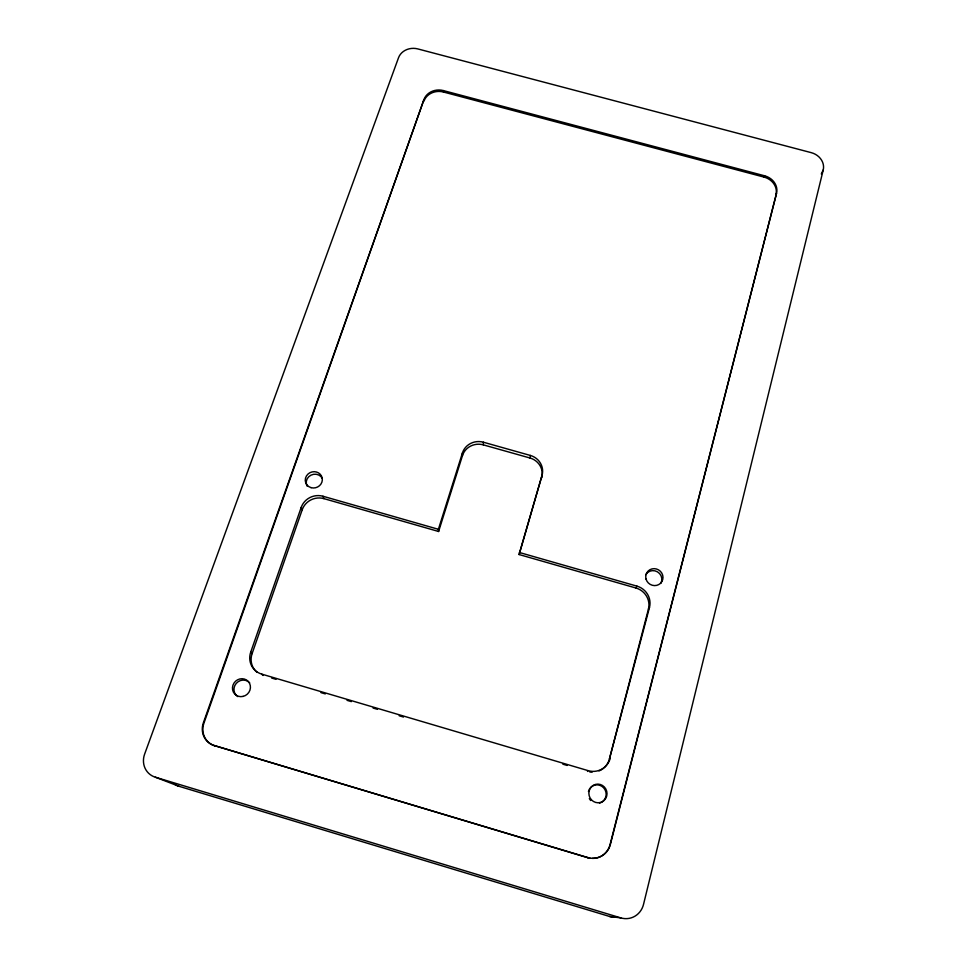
<?xml version="1.0" encoding="UTF-8"?>
<svg xmlns="http://www.w3.org/2000/svg" width="967" height="967" viewBox="0 0 967 967"><rect width="100%" height="100%" fill="white"/><g stroke="black" fill="none" stroke-linecap="round" stroke-linejoin="round"><path stroke-width="1.45" d="M257.017 672.295A18.095 17.213 -40.3 0 1 252.097 653.607L302.236 509.694A17.237 16.342 -20.9 0 1 323.872 498.621L438.607 531.487L462.468 455.602A16.802 16.004 0.7 0 1 483.307 444.856L483.367 442.209L530.315 455.433A16.935 16.161 7.1 0 1 542.003 475.486L519.098 554.538L635.996 588.021A17.466 16.862 33.9 0 1 648.422 609.137L609.428 758.974A18.325 17.805 66.3 0 1 599.008 770.941M541.605 477.952A16.838 16.076 7.1 0 0 529.989 458.007L530.315 455.433M519.098 554.538L542.003 475.486M823.231 169.95L643.514 904.423A19.642 18.542 76.4 0 1 620.79 917.888L609.597 916.474L178.968 786.28L155.373 777.214A19.159 17.781 -49.1 0 1 144.627 754.115L398.537 57.706A15.412 13.296 -0.9 0 1 417.804 48.918L811.253 152.653A15.798 13.707 17.3 0 1 823.231 169.95L821.297 173.975M592.348 858.394A19.098 18.3 76.2 0 0 610.08 844.566L776.525 193.327A15.883 13.925 16.1 0 0 764.655 175.813L443.345 90.572A15.557 13.574 0 0 0 423.957 99.553L203.372 722.796A18.808 17.684 -47.7 0 0 214.323 745.557L587.573 857.644A19.098 18.3 76.2 0 0 589.943 858.188M587.573 857.644L587.827 857.56A19.135 18.337 76.2 0 0 610.37 844.457L776.525 193.327M609.428 758.974L649.486 607.385A17.575 16.959 33.7 0 0 636.975 586.147L519.364 552.483M438.607 531.487L438.402 529.3L462.407 453.003A16.898 16.088 0.7 0 1 483.367 442.209M263 675.486L261.706 674.108A18.204 17.321 -40.1 0 1 250.731 652.096L301.22 507.373A17.333 16.427 -20.8 0 1 322.99 496.252L438.402 529.3M214.867 745.883A18.772 17.66 -47.8 0 1 203.928 723.159L423.957 99.553M775.969 194.609A15.847 13.901 16.1 0 0 764.123 177.118L764.655 175.813M635.996 588.021L636.975 586.147M648.422 609.137L649.486 607.385M587.477 771.461L588.202 770.663A18.433 17.914 66.1 0 0 610.274 758.104M424.042 100.979A15.532 13.55 0 0 1 443.406 92.01L764.123 177.118M483.307 444.856L529.989 458.007M261.706 674.108L588.202 770.663M271.691 678.06L276.042 679.342M320.947 692.626L325.287 693.907M347.02 700.338L351.359 701.619M373.093 708.049L377.444 709.331M399.166 715.761L403.517 717.043M562.854 764.184L567.206 765.465M214.323 745.557L587.827 857.56M155.373 777.214L620.79 917.888M250.731 652.096L252.097 653.607M301.22 507.373L302.236 509.694M322.99 496.252L323.872 498.621M443.345 90.572L443.406 92.01M462.407 453.003L462.468 455.602M178.968 786.28A17.72 16.512 -50.6 0 1 175.027 784.455M614.069 917.175A18.143 17.152 77.6 0 1 609.597 916.474M237.809 696.603A9.174 8.679 -43.9 0 1 236.226 683.403A9.174 8.679 -43.9 0 1 249.655 682.811M307.107 486.159A8.546 8.062 -18.5 0 1 310.939 475.172A8.546 8.062 -18.5 0 1 322.337 478.423M645.787 574.64A8.691 8.328 31.8 0 1 657.475 571.848A8.691 8.328 31.8 0 1 660.775 583.427M590.777 800.531A9.319 8.993 71.3 0 1 589.338 798.573M588.444 791.502A9.319 8.993 71.3 0 1 603.529 787.682A9.319 8.993 71.3 0 1 599.504 803.118M592.13 772.186A18.325 17.805 66.3 0 1 589.785 771.98M243.104 696.397A9.223 8.727 -43.7 0 0 248.277 681.481A9.223 8.727 -43.7 0 0 232.962 685.18A9.223 8.727 -43.7 0 0 243.104 696.397M589.169 790.849A9.368 9.041 71.1 0 0 600.302 802.513A9.368 9.041 71.1 0 0 604.351 786.981A9.368 9.041 71.1 0 0 589.169 790.849M311.084 487.658A8.594 8.099 -18.4 0 0 322.168 477.928A8.594 8.099 -18.4 0 0 308.122 473.939A8.594 8.099 -18.4 0 0 311.084 487.658M646.053 579.136A8.739 8.377 31.6 0 0 660.558 583.258A8.739 8.377 31.6 0 0 656.472 568.995A8.739 8.377 31.6 0 0 646.053 579.136"/></g></svg>
